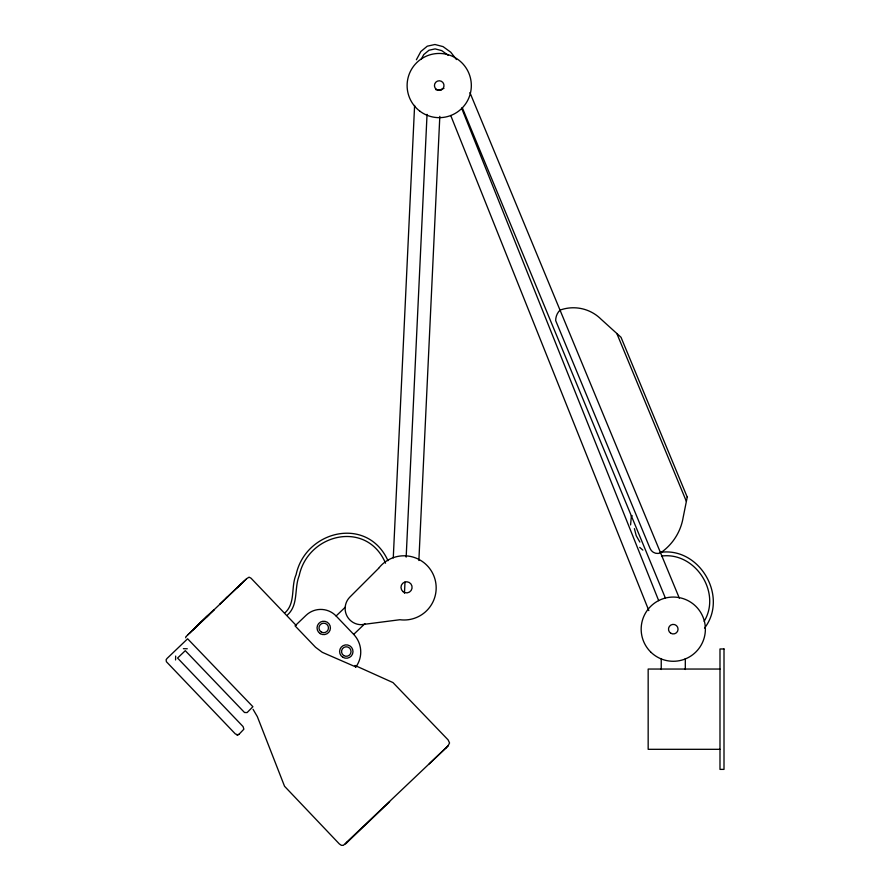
<?xml version="1.0" encoding="UTF-8"?>
<svg xmlns="http://www.w3.org/2000/svg" width="890" height="890" viewBox="0 0 890 890"><rect width="100%" height="100%" fill="white"/><g stroke="black" fill="none" stroke-linecap="round" stroke-linejoin="round"><path stroke-width="1.33" d="M175.575 659.957L175.664 656.064M393.269 557.908L414.607 105.432M404.461 593.218L404.995 582.116M406.163 557.129L427.044 114.365M418.867 560.511L439.816 116.356M630.587 524.911L631.377 515.766L632.278 515.844M185.676 637.774L185.81 637.118M416.387 59.752L420.859 51.498L427.256 46.191L434.943 44.5L443.053 46.614L450.729 52.187L456.481 59.552M421.204 59.296L423.762 54.579L428.98 50.24L435.121 48.894L441.763 50.63L448.36 55.425M704.146 621.298C721.668 592.584 695.246 551.822 661.871 556.028M704.524 628.106C728.854 596.5 699.117 546.071 659.668 552.479M355.7 667.2L357.335 664.719A25.465 25.465 0 0 0 353.686 634.392L336.097 615.98A21.215 21.215 0 0 0 306.093 615.302L295.057 625.848L315.527 647.252L322.291 652.326L355.855 666.966M346.978 842.541L347.523 841.762M253.071 709.341L257.344 716.639L284.544 786.27L339.324 843.92L341.326 845.311L343.351 845.344L447.959 745.998L449.561 742.972L448.126 739.902L392.991 682.585L354.943 665.453M285.245 612.565C295.769 602.675 290.752 586.833 296.092 574.651C305.626 530.195 367.514 515.51 387.984 560.7M287.537 614.89C298.74 604.744 294.045 588.379 299.207 575.63C308.107 533.366 366.992 519.638 385.548 563.192M206.18 617.315L214.023 609.75L198.982 624.19M214.256 609.594L219.652 604.444M211.353 612.365L214.023 609.75M211.364 612.298L193.241 629.686M209.15 614.412L189.425 633.335M207.57 615.924L187.835 634.859L188.602 634.125M186.155 636.472L187.401 635.282M227.707 596.734L219.808 604.221L244.472 580.703M237.118 587.734L240.645 584.363M245.295 579.924L246.063 579.19L226.26 598.058M246.508 578.767L249.066 577.165L251.002 578.177L296.114 625.359M239.254 734.039L243.882 729.188L243.07 726.574L177.566 658.055L185.287 650.668L244.516 712.501L247.109 712.567L252.893 706.716L187.623 638.775L167.02 658.478L166.119 659.757L166.397 661.715L235.361 733.95L237.941 734.873M345.42 844.031L389.62 801.779M429.236 763.887L447.959 745.998M336.097 615.98L345.454 607.036M353.686 634.392L364.922 623.656M239.254 734.039L237.941 734.873M445.601 748.001L446.402 747.478M440.416 89.734L443.999 88.299M719.988 669.046L648.165 669.046L648.165 749.313L719.988 749.313M183.385 648.677L187.278 648.765M435.922 89.734L441.051 89.979M236.64 734.851L237.285 734.973M639.721 547.383L642.858 550.109M639.854 542.055L636.228 535.713L634.403 528.638M616.837 333.505L686.379 501.393M469.931 92.616L679.326 598.136M462.322 107.801L665.331 597.913M461.632 108.168L658.7 600.672M450.741 115.511L648.843 610.596M685.311 658.567L685.311 669.491M661.237 658.567L661.237 669.491M687.236 497.154L683.153 517.446A53.545 53.545 0 0 1 660.569 552.868A8.032 8.032 0 0 1 650.089 548.518L555.683 320.6A14.518 14.518 0 0 1 560.021 310.12A39.205 39.205 0 0 1 601.039 319.187L621.009 337.277L687.236 497.154M378.595 568.354L349.87 597.079A16.176 16.176 0 0 0 361.307 624.691L399.877 619.729A32.107 32.107 0 0 0 433.73 575.607A32.107 32.107 0 0 0 378.595 568.354M724.004 648.977L719.988 648.977L719.988 769.383L724.004 769.383L724.004 648.977M650.568 651.869A32.107 32.107 0 0 0 704.29 637.485A32.107 32.107 0 0 0 664.964 598.158A32.107 32.107 0 0 0 650.568 651.869M670.882 633.313A4.784 4.784 0 0 0 678.058 629.174A4.784 4.784 0 0 0 670.882 625.025A4.784 4.784 0 0 0 670.882 633.313M320.255 633.647A6.697 6.697 0 0 0 330.424 628.084A6.697 6.697 0 0 0 320.511 622.054A6.697 6.697 0 0 0 320.255 633.647M321.257 631.989A4.75 4.75 0 0 0 328.477 628.04A4.75 4.75 0 0 0 321.446 623.756A4.75 4.75 0 0 0 321.257 631.989M343.829 655.607A4.75 4.75 0 0 0 351.049 651.658A4.75 4.75 0 0 0 344.018 647.375A4.75 4.75 0 0 0 343.829 655.607M342.817 657.265A6.697 6.697 0 0 0 352.996 651.702A6.697 6.697 0 0 0 343.084 645.673A6.697 6.697 0 0 0 342.817 657.265M402.947 591.583A5.562 5.562 0 0 0 412.014 588.323A5.562 5.562 0 0 0 404.65 582.105A5.562 5.562 0 0 0 402.947 591.583M419.68 111.028A32.107 32.107 0 0 0 471.055 89.745A32.107 32.107 0 0 0 426.933 55.892A32.107 32.107 0 0 0 419.68 111.028M436.311 89.356A4.784 4.784 0 0 0 443.965 86.185A4.784 4.784 0 0 0 437.391 81.135A4.784 4.784 0 0 0 436.311 89.356"/></g></svg>
